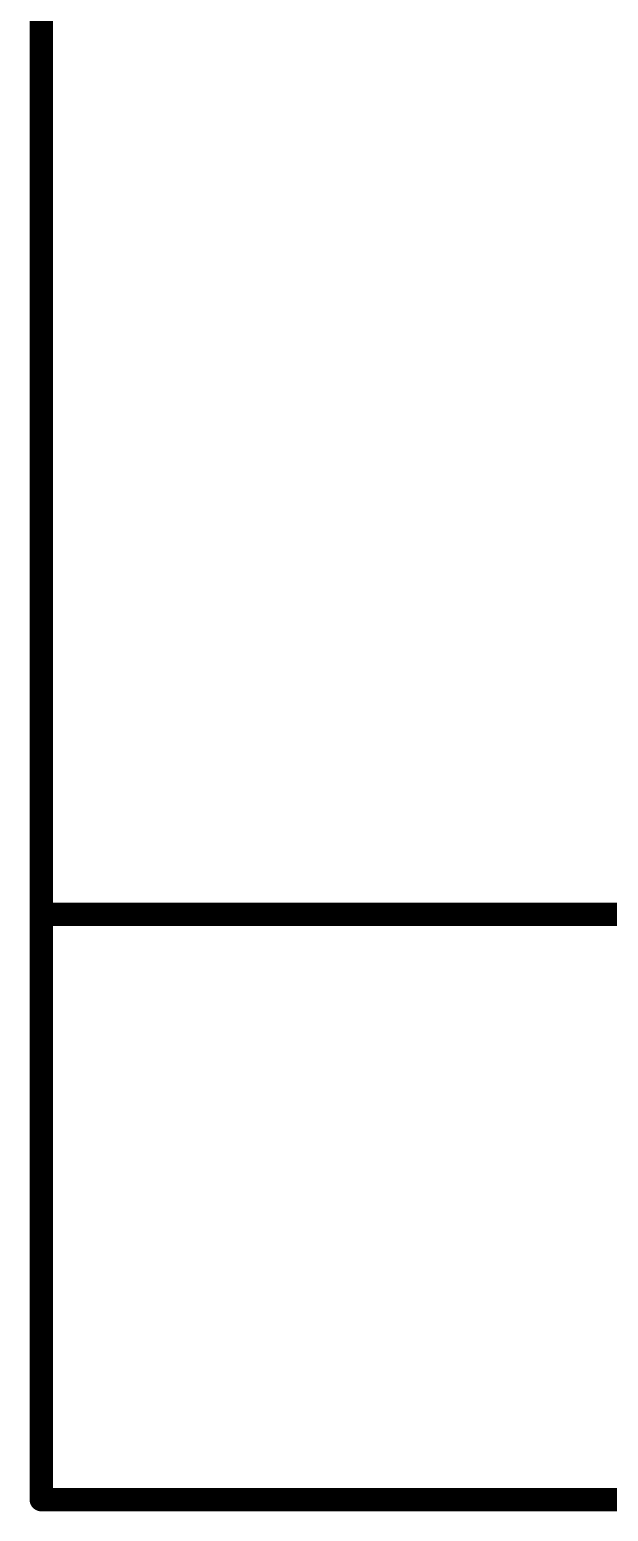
# Model space of a CAD drawing. Header units: millimetres. Extents: x 0.99 to 6.96, y 0.76 to 5.84.
# Drawn here: x 0.997 to 1.192, y 0.7618 to 1.2602 of the extents above; entities that cross this region are included whole.
import ezdxf

# ---------------------------------------------------------------- set-up
doc = ezdxf.new("R2010")
doc.units = ezdxf.units.MM
doc.header["$MEASUREMENT"] = 0
doc.layers.add('TopOverlay', color=2, linetype='Continuous')

msp = doc.modelspace()

# ---------------------------------------------------------------- linework, layer by layer
at = {"layer": 'TopOverlay', "const_width": 0.00787}
for points in [[(1.00098, 0.9626), (1.00098, 5.6086)], [(1.00098, 0.76575), (1.00098, 0.9626)], [(1.00098, 0.9626), (6.66998, 0.9626)], [(1.00098, 0.76575), (6.66983, 0.76575)]]:
    msp.add_lwpolyline(points, dxfattribs=at)
at = {"layer": 'TopOverlay', "const_width": 0.00394}
for points in [[(0.99902, 0.9626, 1), (1.00295, 0.9626, 1)], [(0.99902, 0.9626, 1), (1.00295, 0.9626, 1)], [(0.99902, 0.9626, 1), (1.00295, 0.9626, 1)], [(0.99902, 0.76575, 1), (1.00295, 0.76575, 1)], [(0.99902, 0.76575, 1), (1.00295, 0.76575, 1)]]:
    msp.add_lwpolyline(points, format="xyb", close=True, dxfattribs=at)

doc.saveas('drawing.dxf')
